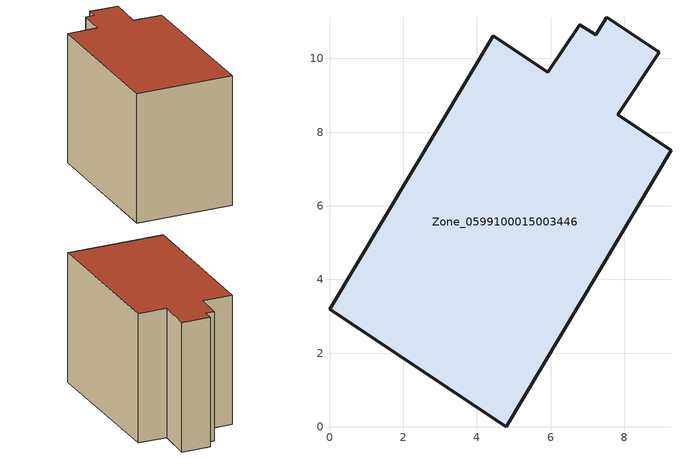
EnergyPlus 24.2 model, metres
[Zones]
Zone_0599100015003446
 floor ground (C_G): 7.53,11.12 8.95,10.17 7.83,8.47 9.27,7.51 4.8,0 0,3.19 4.45,10.61 5.93,9.62 6.79,10.91 7.23,10.64 z0.88
 wall outside (C_F): 7.83,8.47 8.95,10.17 7.53,11.12 7.23,10.64 6.79,10.91 5.93,9.62 4.45,10.61 0,3.19 4.8,0 9.27,7.51 7.83,8.47 z0.88:8.8
 roof outside (C_R): 8.95,10.17 7.53,11.12 7.23,10.64 6.79,10.91 5.93,9.62 4.45,10.61 0,3.19 4.8,0 9.27,7.51 7.83,8.47 z8.8
[BUILDING]
Pand.0599100015003446: North Axis=0; Terrain=City; Loads Convergence Tolerance Value=0.04; Temperature Convergence Tolerance Value=0.4; Solar Distribution=FullExterior; Maximum Number of Warmup Days=25; Minimum Number of Warmup Days=1
[Site:Location]
Rotterdam.The.Hague.AP_ZH_NLD Design_Conditions: Latitude=51.96; Longitude=4.45; Time Zone=1; Elevation=-4.5
[SITE:GROUNDTEMPERATURE:BUILDINGSURFACE]
18, 18, 18, 18, 18, 18, 18, 18, 18, 18, 18, 18
[MATERIAL] Thermal Absorptance=0.9; Solar Absorptance=0.7; Visible Absorptance=0.7
Name | Roughness | Thickness | Conductivity | Density | Specific Heat
G.TI.1965-1974 | MediumSmooth | 0.15 | 0.882353 | 540 | 1210
F.TI.1965-1974 | Rough | 0.3 | 0.697674 | 1920 | 840
R.TI.1965-1974 | MediumRough | 0.2 | 0.232558 | 1500 | 1000
[CONSTRUCTION]
C_G: G.TI.1965-1974
C_F: F.TI.1965-1974
C_R: R.TI.1965-1974
[ZONE]
Zone_0599100015003446: Type=1; Multiplier=1; Ceiling Height=Autocalculate; Volume=Autocalculate; Floor Area=autocalculate; Part of Total Floor Area=Yes
[ZONEINFILTRATION:DESIGNFLOWRATE]
Infil_Zone_0599100015003446: Zone or ZoneList or Space or SpaceList=Zone_0599100015003446; Schedule=AlwaysOn; Design Flow Rate Calculation Method=Flow/Area; Flow Rate per Floor Area=0.003; Constant Term Coefficient=1; Temperature Term Coefficient=0; Velocity Term Coefficient=0; Velocity Squared Term Coefficient=0
[HVACTEMPLATE:ZONE:IDEALLOADSAIRSYSTEM]
Zone_0599100015003446: Maximum Heating Supply Air Temperature=50; Minimum Cooling Supply Air Temperature=13; Maximum Heating Supply Air Humidity Ratio=0.0156; Minimum Cooling Supply Air Humidity Ratio=0.0077; Heating Limit=NoLimit; Cooling Limit=NoLimit; Dehumidification Control Type=ConstantSensibleHeatRatio; Cooling Sensible Heat Ratio=0.7; Dehumidification Setpoint=60; Humidification Control Type=None; Humidification Setpoint=30; Outdoor Air Method=None; Outdoor Air Flow Rate per Person=0.00944; Outdoor Air Flow Rate per Zone Floor Area=0; Outdoor Air Flow Rate per Zone=0; Demand Controlled Ventilation Type=None; Outdoor Air Economizer Type=NoEconomizer; Heat Recovery Type=None; Sensible Heat Recovery Effectiveness=0.7; Latent Heat Recovery Effectiveness=0.65
[ZONECONTROL:THERMOSTAT]
ThermostatControl_Zone_0599100015003446: Zone or ZoneList=Zone_0599100015003446; Control Type Schedule=DualSetpointControlType; Control 1=Thermostat_Zone_0599100015003446; Temperature Difference Between Cutout And Setpoint=0
[THERMOSTATSETPOINT:DUALSETPOINT]
Thermostat_Zone_0599100015003446: Heating Setpoint Temperature Schedule=HeatingSetpoint_Zone_0599100015003446; Cooling Setpoint Temperature Schedule=CoolingSetpoint_Zone_0599100015003446
[SCHEDULE:COMPACT]
HeatingSetpoint_Zone_0599100015003446: Through: 12/31, For: AllDays, Until: 24:00, 21
CoolingSetpoint_Zone_0599100015003446: Through: 12/31, For: AllDays, Until: 24:00, 24
DualSetpointControlType: Through: 12/31, For: AllDays, Until: 24:00, 4
AlwaysOn: Through: 12/31, For: AllDays, Until: 24:00, 1
